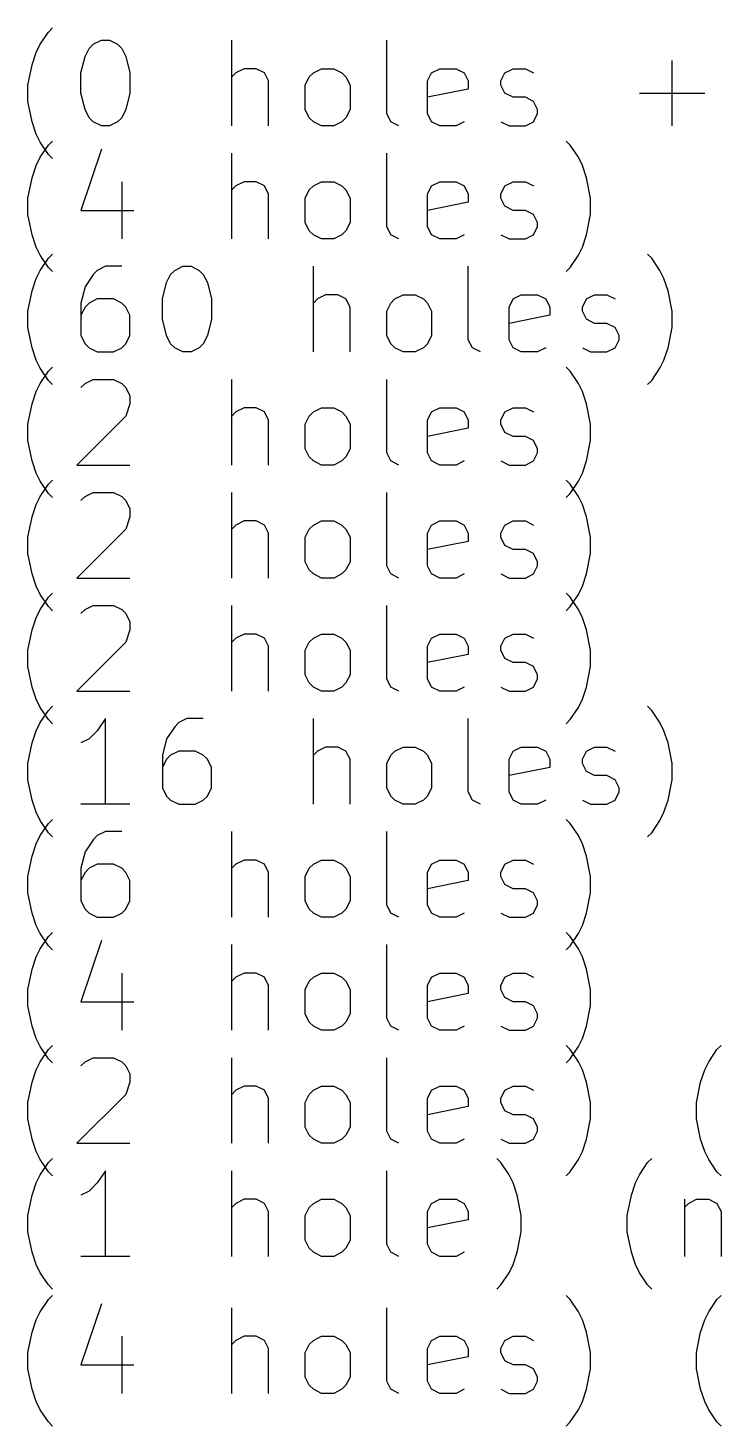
# Model space of a CAD drawing. Header units: millimetres. Extents: x 98 to 190, y -210 to -100.
# Drawn here: x 135.13 to 151.32, y -209.73 to -177.08 of the extents above; entities that cross this region are included whole.
import ezdxf

# ---------------------------------------------------------------- set-up
doc = ezdxf.new("R2010")
doc.units = ezdxf.units.MM
doc.layers.add('BLACK', color=250, linetype='CONTINUOUS')

msp = doc.modelspace()

# ---------------------------------------------------------------- linework, layer by layer
at = {"layer": 'BLACK', "linetype": 'CONTINUOUS'}
for p, q in [((135.414914, -177.460076), (135.60539, -177.174361)), ((135.60539, -177.174361), (135.700629, -177.079123)), ((135.319676, -177.650552), (135.414914, -177.460076)), ((136.462533, -177.74579), (136.557771, -177.555314)), ((136.557771, -177.555314), (136.653009, -177.460076)), ((136.653009, -177.460076), (136.843485, -177.364838)), ((136.843485, -177.364838), (137.033962, -177.364838)), ((137.033962, -177.364838), (137.224438, -177.460076)), ((137.224438, -177.460076), (137.319676, -177.555314)), ((137.319676, -177.555314), (137.414914, -177.74579)), ((139.891105, -179.364838), (139.891105, -177.364838)), ((143.510153, -179.079123), (143.510153, -177.364838)), ((135.224438, -177.936266), (135.319676, -177.650552)), ((136.367295, -178.126742), (136.462533, -177.74579)), ((137.414914, -177.74579), (137.510152, -178.126742)), ((150.176821, -179.364838), (150.176821, -177.841028)), ((135.1292, -178.412457), (135.224438, -177.936266)), ((136.367295, -178.602933), (136.367295, -178.126742)), ((137.510152, -178.126742), (137.510152, -178.602933)), ((139.986343, -178.126742), (139.891105, -178.22198)), ((140.176819, -178.031504), (139.986343, -178.126742)), ((140.462534, -178.031504), (140.176819, -178.031504)), ((140.65301, -178.126742), (140.462534, -178.031504)), ((140.748248, -178.317219), (140.65301, -178.126742)), ((141.605391, -178.412457), (141.700629, -178.22198)), ((141.700629, -178.22198), (141.795867, -178.126742)), ((141.795867, -178.126742), (141.986343, -178.031504)), ((141.986343, -178.031504), (142.272058, -178.031504)), ((142.272058, -178.031504), (142.462534, -178.126742)), ((142.462534, -178.126742), (142.557772, -178.22198)), ((142.557772, -178.22198), (142.65301, -178.412457)), ((144.462534, -178.317219), (144.557772, -178.126742)), ((144.557772, -178.126742), (144.748248, -178.031504)), ((144.748248, -178.031504), (145.129201, -178.031504)), ((145.129201, -178.031504), (145.319677, -178.126742)), ((145.319677, -178.126742), (145.414915, -178.317219)), ((146.17682, -178.317219), (146.272058, -178.126742)), ((146.272058, -178.126742), (146.462534, -178.031504)), ((146.462534, -178.031504), (146.748248, -178.031504)), ((146.748248, -178.031504), (146.938725, -178.126742)), ((135.1292, -178.793409), (135.1292, -178.412457)), ((140.748248, -179.364838), (140.748248, -178.317219)), ((141.605391, -178.983885), (141.605391, -178.412457)), ((142.65301, -178.412457), (142.65301, -178.983885)), ((144.462534, -179.079123), (144.462534, -178.317219)), ((145.414915, -178.507695), (144.462534, -178.698171)), ((145.414915, -178.317219), (145.414915, -178.507695)), ((146.17682, -178.412457), (146.17682, -178.317219)), ((146.272058, -178.602933), (146.17682, -178.412457)), ((135.224438, -179.2696), (135.1292, -178.793409)), ((136.462533, -178.983885), (136.367295, -178.602933)), ((137.510152, -178.602933), (137.414914, -178.983885)), ((146.462534, -178.698171), (146.272058, -178.602933)), ((146.748248, -178.698171), (146.462534, -178.698171)), ((146.938725, -178.793409), (146.748248, -178.698171)), ((147.033963, -178.983885), (146.938725, -178.793409)), ((149.414916, -178.602933), (150.938726, -178.602933)), ((136.557771, -179.174361), (136.462533, -178.983885)), ((136.653009, -179.2696), (136.557771, -179.174361)), ((137.319676, -179.174361), (137.224438, -179.2696)), ((137.414914, -178.983885), (137.319676, -179.174361)), ((141.700629, -179.174361), (141.605391, -178.983885)), ((141.795867, -179.2696), (141.700629, -179.174361)), ((142.557772, -179.174361), (142.462534, -179.2696)), ((142.65301, -178.983885), (142.557772, -179.174361)), ((143.605391, -179.2696), (143.510153, -179.079123)), ((144.557772, -179.2696), (144.462534, -179.079123)), ((146.938725, -179.2696), (147.033963, -179.079123)), ((147.033963, -179.079123), (147.033963, -178.983885)), ((135.319676, -179.555314), (135.224438, -179.2696)), ((135.414914, -179.74579), (135.319676, -179.555314)), ((136.843485, -179.364838), (136.653009, -179.2696)), ((137.033962, -179.364838), (136.843485, -179.364838)), ((137.224438, -179.2696), (137.033962, -179.364838)), ((141.986343, -179.364838), (141.795867, -179.2696)), ((142.272058, -179.364838), (141.986343, -179.364838)), ((142.462534, -179.2696), (142.272058, -179.364838)), ((143.795867, -179.364838), (143.605391, -179.2696)), ((144.748248, -179.364838), (144.557772, -179.2696)), ((145.129201, -179.364838), (144.748248, -179.364838)), ((145.319677, -179.2696), (145.129201, -179.364838)), ((146.17682, -179.2696), (146.367296, -179.364838)), ((146.367296, -179.364838), (146.748248, -179.364838)), ((146.748248, -179.364838), (146.938725, -179.2696)), ((135.60539, -180.031504), (135.414914, -179.74579)), ((135.414914, -180.100076), (135.60539, -179.814361)), ((135.60539, -179.814361), (135.700629, -179.719123)), ((147.795868, -179.814361), (147.70063, -179.719123)), ((147.986344, -180.100076), (147.795868, -179.814361)), ((135.319676, -180.290552), (135.414914, -180.100076)), ((135.700629, -180.126742), (135.60539, -180.031504)), ((136.843485, -179.9096), (136.367295, -181.338171)), ((139.891105, -182.004838), (139.891105, -180.004838)), ((143.510153, -181.719123), (143.510153, -180.004838)), ((148.081582, -180.290552), (147.986344, -180.100076)), ((135.224438, -180.576266), (135.319676, -180.290552)), ((148.17682, -180.576266), (148.081582, -180.290552)), ((135.1292, -181.052457), (135.224438, -180.576266)), ((137.319676, -180.671504), (137.319676, -182.004838)), ((139.986343, -180.766742), (139.891105, -180.86198)), ((140.176819, -180.671504), (139.986343, -180.766742)), ((140.462534, -180.671504), (140.176819, -180.671504)), ((140.65301, -180.766742), (140.462534, -180.671504)), ((140.748248, -180.957219), (140.65301, -180.766742)), ((141.605391, -181.052457), (141.700629, -180.86198)), ((141.700629, -180.86198), (141.795867, -180.766742)), ((141.795867, -180.766742), (141.986343, -180.671504)), ((141.986343, -180.671504), (142.272058, -180.671504)), ((142.272058, -180.671504), (142.462534, -180.766742)), ((142.462534, -180.766742), (142.557772, -180.86198)), ((142.557772, -180.86198), (142.65301, -181.052457)), ((144.462534, -180.957219), (144.557772, -180.766742)), ((144.557772, -180.766742), (144.748248, -180.671504)), ((144.748248, -180.671504), (145.129201, -180.671504)), ((145.129201, -180.671504), (145.319677, -180.766742)), ((145.319677, -180.766742), (145.414915, -180.957219)), ((146.17682, -180.957219), (146.272058, -180.766742)), ((146.272058, -180.766742), (146.462534, -180.671504)), ((146.462534, -180.671504), (146.748248, -180.671504)), ((146.748248, -180.671504), (146.938725, -180.766742)), ((148.272058, -181.052457), (148.17682, -180.576266)), ((135.1292, -181.433409), (135.1292, -181.052457)), ((140.748248, -182.004838), (140.748248, -180.957219)), ((141.605391, -181.623885), (141.605391, -181.052457)), ((142.65301, -181.052457), (142.65301, -181.623885)), ((144.462534, -181.719123), (144.462534, -180.957219)), ((145.414915, -181.147695), (144.462534, -181.338171)), ((145.414915, -180.957219), (145.414915, -181.147695)), ((146.17682, -181.052457), (146.17682, -180.957219)), ((146.272058, -181.242933), (146.17682, -181.052457)), ((148.272058, -181.433409), (148.272058, -181.052457)), ((135.224438, -181.9096), (135.1292, -181.433409)), ((136.367295, -181.338171), (137.60539, -181.338171)), ((146.462534, -181.338171), (146.272058, -181.242933)), ((146.748248, -181.338171), (146.462534, -181.338171)), ((146.938725, -181.433409), (146.748248, -181.338171)), ((147.033963, -181.623885), (146.938725, -181.433409)), ((148.17682, -181.9096), (148.272058, -181.433409)), ((141.700629, -181.814361), (141.605391, -181.623885)), ((141.795867, -181.9096), (141.700629, -181.814361)), ((142.557772, -181.814361), (142.462534, -181.9096)), ((142.65301, -181.623885), (142.557772, -181.814361)), ((143.605391, -181.9096), (143.510153, -181.719123)), ((144.557772, -181.9096), (144.462534, -181.719123)), ((146.938725, -181.9096), (147.033963, -181.719123)), ((147.033963, -181.719123), (147.033963, -181.623885)), ((135.319676, -182.195314), (135.224438, -181.9096)), ((141.986343, -182.004838), (141.795867, -181.9096)), ((142.272058, -182.004838), (141.986343, -182.004838)), ((142.462534, -181.9096), (142.272058, -182.004838)), ((143.795867, -182.004838), (143.605391, -181.9096)), ((144.748248, -182.004838), (144.557772, -181.9096)), ((145.129201, -182.004838), (144.748248, -182.004838)), ((145.319677, -181.9096), (145.129201, -182.004838)), ((146.17682, -181.9096), (146.367296, -182.004838)), ((146.367296, -182.004838), (146.748248, -182.004838)), ((146.748248, -182.004838), (146.938725, -181.9096)), ((148.081582, -182.195314), (148.17682, -181.9096)), ((135.414914, -182.38579), (135.319676, -182.195314)), ((135.60539, -182.671504), (135.414914, -182.38579)), ((135.414914, -182.740076), (135.60539, -182.454361)), ((135.60539, -182.454361), (135.700629, -182.359123)), ((147.795868, -182.671504), (147.986344, -182.38579)), ((147.986344, -182.38579), (148.081582, -182.195314)), ((149.70063, -182.454361), (149.605392, -182.359123)), ((149.891106, -182.740076), (149.70063, -182.454361)), ((135.319676, -182.930552), (135.414914, -182.740076)), ((135.700629, -182.766742), (135.60539, -182.671504)), ((136.748247, -182.740076), (136.653009, -182.835314)), ((136.938723, -182.644838), (136.748247, -182.740076)), ((137.319676, -182.644838), (136.938723, -182.644838)), ((138.462533, -182.835314), (138.557771, -182.740076)), ((138.557771, -182.740076), (138.748247, -182.644838)), ((138.748247, -182.644838), (138.938724, -182.644838)), ((138.938724, -182.644838), (139.1292, -182.740076)), ((139.1292, -182.740076), (139.224438, -182.835314)), ((141.795867, -184.644838), (141.795867, -182.644838)), ((145.414915, -184.359123), (145.414915, -182.644838)), ((147.70063, -182.766742), (147.795868, -182.671504)), ((149.986344, -182.930552), (149.891106, -182.740076)), ((135.224438, -183.216266), (135.319676, -182.930552)), ((136.462533, -183.121028), (136.367295, -183.50198)), ((136.653009, -182.835314), (136.462533, -183.121028)), ((138.272057, -183.406742), (138.367295, -183.02579)), ((138.367295, -183.02579), (138.462533, -182.835314)), ((139.224438, -182.835314), (139.319676, -183.02579)), ((139.319676, -183.02579), (139.414914, -183.406742)), ((150.081582, -183.216266), (149.986344, -182.930552)), ((135.1292, -183.692457), (135.224438, -183.216266)), ((136.748247, -183.406742), (136.557771, -183.50198)), ((137.1292, -183.406742), (136.748247, -183.406742)), ((137.319676, -183.50198), (137.1292, -183.406742)), ((138.272057, -183.882933), (138.272057, -183.406742)), ((139.414914, -183.406742), (139.414914, -183.882933)), ((141.891105, -183.406742), (141.795867, -183.50198)), ((142.081581, -183.311504), (141.891105, -183.406742)), ((142.367296, -183.311504), (142.081581, -183.311504)), ((142.557772, -183.406742), (142.367296, -183.311504)), ((142.65301, -183.597219), (142.557772, -183.406742)), ((143.605391, -183.50198), (143.700629, -183.406742)), ((143.700629, -183.406742), (143.891105, -183.311504)), ((143.891105, -183.311504), (144.17682, -183.311504)), ((144.17682, -183.311504), (144.367296, -183.406742)), ((144.367296, -183.406742), (144.462534, -183.50198)), ((146.367296, -183.597219), (146.462534, -183.406742)), ((146.462534, -183.406742), (146.65301, -183.311504)), ((146.65301, -183.311504), (147.033963, -183.311504)), ((147.033963, -183.311504), (147.224439, -183.406742)), ((147.224439, -183.406742), (147.319677, -183.597219)), ((148.081582, -183.597219), (148.17682, -183.406742)), ((148.17682, -183.406742), (148.367296, -183.311504)), ((148.367296, -183.311504), (148.65301, -183.311504)), ((148.65301, -183.311504), (148.843487, -183.406742)), ((150.17682, -183.692457), (150.081582, -183.216266)), ((135.1292, -184.073409), (135.1292, -183.692457)), ((136.367295, -183.50198), (136.367295, -184.263885)), ((136.462533, -183.597219), (136.367295, -183.787695)), ((136.557771, -183.50198), (136.462533, -183.597219)), ((137.414914, -183.597219), (137.319676, -183.50198)), ((137.510152, -183.787695), (137.414914, -183.597219)), ((137.510152, -184.263885), (137.510152, -183.787695)), ((142.65301, -184.644838), (142.65301, -183.597219)), ((143.510153, -183.692457), (143.605391, -183.50198)), ((143.510153, -184.263885), (143.510153, -183.692457)), ((144.462534, -183.50198), (144.557772, -183.692457)), ((144.557772, -183.692457), (144.557772, -184.263885)), ((146.367296, -184.359123), (146.367296, -183.597219)), ((147.319677, -183.787695), (146.367296, -183.978171)), ((147.319677, -183.597219), (147.319677, -183.787695)), ((148.081582, -183.692457), (148.081582, -183.597219)), ((148.17682, -183.882933), (148.081582, -183.692457)), ((150.17682, -184.073409), (150.17682, -183.692457)), ((135.224438, -184.5496), (135.1292, -184.073409)), ((138.367295, -184.263885), (138.272057, -183.882933)), ((139.414914, -183.882933), (139.319676, -184.263885)), ((148.367296, -183.978171), (148.17682, -183.882933)), ((148.65301, -183.978171), (148.367296, -183.978171)), ((148.843487, -184.073409), (148.65301, -183.978171)), ((148.938725, -184.263885), (148.843487, -184.073409)), ((150.081582, -184.5496), (150.17682, -184.073409)), ((136.367295, -184.263885), (136.462533, -184.454361)), ((136.462533, -184.454361), (136.557771, -184.5496)), ((137.319676, -184.5496), (137.414914, -184.454361)), ((137.414914, -184.454361), (137.510152, -184.263885)), ((138.462533, -184.454361), (138.367295, -184.263885)), ((138.557771, -184.5496), (138.462533, -184.454361)), ((139.224438, -184.454361), (139.1292, -184.5496)), ((139.319676, -184.263885), (139.224438, -184.454361)), ((143.605391, -184.454361), (143.510153, -184.263885)), ((143.700629, -184.5496), (143.605391, -184.454361)), ((144.462534, -184.454361), (144.367296, -184.5496)), ((144.557772, -184.263885), (144.462534, -184.454361)), ((145.510153, -184.5496), (145.414915, -184.359123)), ((146.462534, -184.5496), (146.367296, -184.359123)), ((148.843487, -184.5496), (148.938725, -184.359123)), ((148.938725, -184.359123), (148.938725, -184.263885)), ((135.319676, -184.835314), (135.224438, -184.5496)), ((136.557771, -184.5496), (136.748247, -184.644838)), ((136.748247, -184.644838), (137.1292, -184.644838)), ((137.1292, -184.644838), (137.319676, -184.5496)), ((138.748247, -184.644838), (138.557771, -184.5496)), ((138.938724, -184.644838), (138.748247, -184.644838)), ((139.1292, -184.5496), (138.938724, -184.644838)), ((143.891105, -184.644838), (143.700629, -184.5496)), ((144.17682, -184.644838), (143.891105, -184.644838)), ((144.367296, -184.5496), (144.17682, -184.644838)), ((145.700629, -184.644838), (145.510153, -184.5496)), ((146.65301, -184.644838), (146.462534, -184.5496)), ((147.033963, -184.644838), (146.65301, -184.644838)), ((147.224439, -184.5496), (147.033963, -184.644838)), ((148.081582, -184.5496), (148.272058, -184.644838)), ((148.272058, -184.644838), (148.65301, -184.644838)), ((148.65301, -184.644838), (148.843487, -184.5496)), ((149.986344, -184.835314), (150.081582, -184.5496)), ((135.414914, -185.02579), (135.319676, -184.835314)), ((135.60539, -185.311504), (135.414914, -185.02579)), ((135.414914, -185.380076), (135.60539, -185.094361)), ((135.60539, -185.094361), (135.700629, -184.999123)), ((147.795868, -185.094361), (147.70063, -184.999123)), ((147.986344, -185.380076), (147.795868, -185.094361)), ((149.70063, -185.311504), (149.891106, -185.02579)), ((149.891106, -185.02579), (149.986344, -184.835314)), ((135.319676, -185.570552), (135.414914, -185.380076)), ((135.700629, -185.406742), (135.60539, -185.311504)), ((136.367295, -185.475314), (136.462533, -185.380076)), ((136.462533, -185.380076), (136.653009, -185.284838)), ((136.653009, -185.284838), (137.1292, -185.284838)), ((137.1292, -185.284838), (137.319676, -185.380076)), ((137.319676, -185.380076), (137.414914, -185.475314)), ((139.891105, -187.284838), (139.891105, -185.284838)), ((143.510153, -186.999123), (143.510153, -185.284838)), ((148.081582, -185.570552), (147.986344, -185.380076)), ((149.605392, -185.406742), (149.70063, -185.311504)), ((135.224438, -185.856266), (135.319676, -185.570552)), ((137.414914, -185.475314), (137.510152, -185.66579)), ((137.510152, -185.66579), (137.510152, -185.856266)), ((148.17682, -185.856266), (148.081582, -185.570552)), ((135.1292, -186.332457), (135.224438, -185.856266)), ((137.510152, -185.856266), (137.414914, -186.14198)), ((139.986343, -186.046742), (139.891105, -186.14198)), ((140.176819, -185.951504), (139.986343, -186.046742)), ((140.462534, -185.951504), (140.176819, -185.951504)), ((140.65301, -186.046742), (140.462534, -185.951504)), ((140.748248, -186.237219), (140.65301, -186.046742)), ((141.700629, -186.14198), (141.795867, -186.046742)), ((141.795867, -186.046742), (141.986343, -185.951504)), ((141.986343, -185.951504), (142.272058, -185.951504)), ((142.272058, -185.951504), (142.462534, -186.046742)), ((142.462534, -186.046742), (142.557772, -186.14198)), ((144.462534, -186.237219), (144.557772, -186.046742)), ((144.557772, -186.046742), (144.748248, -185.951504)), ((144.748248, -185.951504), (145.129201, -185.951504)), ((145.129201, -185.951504), (145.319677, -186.046742)), ((145.319677, -186.046742), (145.414915, -186.237219)), ((146.17682, -186.237219), (146.272058, -186.046742)), ((146.272058, -186.046742), (146.462534, -185.951504)), ((146.462534, -185.951504), (146.748248, -185.951504)), ((146.748248, -185.951504), (146.938725, -186.046742)), ((148.272058, -186.332457), (148.17682, -185.856266)), ((135.1292, -186.713409), (135.1292, -186.332457)), ((137.414914, -186.14198), (136.272057, -187.284838)), ((140.748248, -187.284838), (140.748248, -186.237219)), ((141.605391, -186.332457), (141.700629, -186.14198)), ((141.605391, -186.903885), (141.605391, -186.332457)), ((142.557772, -186.14198), (142.65301, -186.332457)), ((142.65301, -186.332457), (142.65301, -186.903885)), ((144.462534, -186.999123), (144.462534, -186.237219)), ((145.414915, -186.237219), (145.414915, -186.427695)), ((146.17682, -186.332457), (146.17682, -186.237219)), ((146.272058, -186.522933), (146.17682, -186.332457)), ((148.272058, -186.713409), (148.272058, -186.332457)), ((135.224438, -187.1896), (135.1292, -186.713409)), ((145.414915, -186.427695), (144.462534, -186.618171)), ((146.462534, -186.618171), (146.272058, -186.522933)), ((146.748248, -186.618171), (146.462534, -186.618171)), ((146.938725, -186.713409), (146.748248, -186.618171)), ((147.033963, -186.903885), (146.938725, -186.713409)), ((148.17682, -187.1896), (148.272058, -186.713409)), ((141.700629, -187.094361), (141.605391, -186.903885)), ((142.65301, -186.903885), (142.557772, -187.094361)), ((143.605391, -187.1896), (143.510153, -186.999123)), ((144.557772, -187.1896), (144.462534, -186.999123)), ((146.938725, -187.1896), (147.033963, -186.999123)), ((147.033963, -186.999123), (147.033963, -186.903885)), ((135.319676, -187.475314), (135.224438, -187.1896)), ((136.272057, -187.284838), (137.510152, -187.284838)), ((141.795867, -187.1896), (141.700629, -187.094361)), ((141.986343, -187.284838), (141.795867, -187.1896)), ((142.272058, -187.284838), (141.986343, -187.284838)), ((142.462534, -187.1896), (142.272058, -187.284838)), ((142.557772, -187.094361), (142.462534, -187.1896)), ((143.795867, -187.284838), (143.605391, -187.1896)), ((144.748248, -187.284838), (144.557772, -187.1896)), ((145.129201, -187.284838), (144.748248, -187.284838)), ((145.319677, -187.1896), (145.129201, -187.284838)), ((146.17682, -187.1896), (146.367296, -187.284838)), ((146.367296, -187.284838), (146.748248, -187.284838)), ((146.748248, -187.284838), (146.938725, -187.1896)), ((148.081582, -187.475314), (148.17682, -187.1896)), ((135.414914, -187.66579), (135.319676, -187.475314)), ((135.60539, -187.951504), (135.414914, -187.66579)), ((135.60539, -187.734361), (135.700629, -187.639123)), ((147.795868, -187.734361), (147.70063, -187.639123)), ((147.795868, -187.951504), (147.986344, -187.66579)), ((147.986344, -187.66579), (148.081582, -187.475314)), ((135.319676, -188.210552), (135.414914, -188.020076)), ((135.414914, -188.020076), (135.60539, -187.734361)), ((135.700629, -188.046742), (135.60539, -187.951504)), ((136.367295, -188.115314), (136.462533, -188.020076)), ((136.462533, -188.020076), (136.653009, -187.924838)), ((136.653009, -187.924838), (137.1292, -187.924838)), ((137.1292, -187.924838), (137.319676, -188.020076)), ((137.319676, -188.020076), (137.414914, -188.115314)), ((139.891105, -189.924838), (139.891105, -187.924838)), ((143.510153, -189.639123), (143.510153, -187.924838)), ((147.70063, -188.046742), (147.795868, -187.951504)), ((147.986344, -188.020076), (147.795868, -187.734361)), ((148.081582, -188.210552), (147.986344, -188.020076)), ((135.224438, -188.496266), (135.319676, -188.210552)), ((137.414914, -188.115314), (137.510152, -188.30579)), ((137.510152, -188.30579), (137.510152, -188.496266)), ((148.17682, -188.496266), (148.081582, -188.210552)), ((135.1292, -188.972457), (135.224438, -188.496266)), ((137.510152, -188.496266), (137.414914, -188.78198)), ((139.986343, -188.686742), (139.891105, -188.78198)), ((140.176819, -188.591504), (139.986343, -188.686742)), ((140.462534, -188.591504), (140.176819, -188.591504)), ((140.65301, -188.686742), (140.462534, -188.591504)), ((140.748248, -188.877219), (140.65301, -188.686742)), ((141.700629, -188.78198), (141.795867, -188.686742)), ((141.795867, -188.686742), (141.986343, -188.591504)), ((141.986343, -188.591504), (142.272058, -188.591504)), ((142.272058, -188.591504), (142.462534, -188.686742)), ((142.462534, -188.686742), (142.557772, -188.78198)), ((144.462534, -188.877219), (144.557772, -188.686742)), ((144.557772, -188.686742), (144.748248, -188.591504)), ((144.748248, -188.591504), (145.129201, -188.591504)), ((145.129201, -188.591504), (145.319677, -188.686742)), ((145.319677, -188.686742), (145.414915, -188.877219)), ((146.17682, -188.877219), (146.272058, -188.686742)), ((146.272058, -188.686742), (146.462534, -188.591504)), ((146.462534, -188.591504), (146.748248, -188.591504)), ((146.748248, -188.591504), (146.938725, -188.686742)), ((148.272058, -188.972457), (148.17682, -188.496266)), ((135.1292, -189.353409), (135.1292, -188.972457)), ((137.414914, -188.78198), (136.272057, -189.924838)), ((140.748248, -189.924838), (140.748248, -188.877219)), ((141.605391, -188.972457), (141.700629, -188.78198)), ((141.605391, -189.543885), (141.605391, -188.972457)), ((142.557772, -188.78198), (142.65301, -188.972457)), ((142.65301, -188.972457), (142.65301, -189.543885)), ((144.462534, -189.639123), (144.462534, -188.877219)), ((145.414915, -188.877219), (145.414915, -189.067695)), ((146.17682, -188.972457), (146.17682, -188.877219)), ((146.272058, -189.162933), (146.17682, -188.972457)), ((148.272058, -189.353409), (148.272058, -188.972457)), ((135.224438, -189.8296), (135.1292, -189.353409)), ((145.414915, -189.067695), (144.462534, -189.258171)), ((146.462534, -189.258171), (146.272058, -189.162933)), ((146.748248, -189.258171), (146.462534, -189.258171)), ((146.938725, -189.353409), (146.748248, -189.258171)), ((147.033963, -189.543885), (146.938725, -189.353409)), ((148.17682, -189.8296), (148.272058, -189.353409)), ((141.700629, -189.734361), (141.605391, -189.543885)), ((142.65301, -189.543885), (142.557772, -189.734361)), ((143.605391, -189.8296), (143.510153, -189.639123)), ((144.557772, -189.8296), (144.462534, -189.639123)), ((146.938725, -189.8296), (147.033963, -189.639123)), ((147.033963, -189.639123), (147.033963, -189.543885)), ((135.319676, -190.115314), (135.224438, -189.8296)), ((136.272057, -189.924838), (137.510152, -189.924838)), ((141.795867, -189.8296), (141.700629, -189.734361)), ((141.986343, -189.924838), (141.795867, -189.8296)), ((142.272058, -189.924838), (141.986343, -189.924838)), ((142.462534, -189.8296), (142.272058, -189.924838)), ((142.557772, -189.734361), (142.462534, -189.8296)), ((143.795867, -189.924838), (143.605391, -189.8296)), ((144.748248, -189.924838), (144.557772, -189.8296)), ((145.129201, -189.924838), (144.748248, -189.924838)), ((145.319677, -189.8296), (145.129201, -189.924838)), ((146.17682, -189.8296), (146.367296, -189.924838)), ((146.367296, -189.924838), (146.748248, -189.924838)), ((146.748248, -189.924838), (146.938725, -189.8296)), ((148.081582, -190.115314), (148.17682, -189.8296)), ((135.414914, -190.30579), (135.319676, -190.115314)), ((135.60539, -190.591504), (135.414914, -190.30579)), ((135.60539, -190.374361), (135.700629, -190.279123)), ((147.795868, -190.374361), (147.70063, -190.279123)), ((147.795868, -190.591504), (147.986344, -190.30579)), ((147.986344, -190.30579), (148.081582, -190.115314)), ((135.319676, -190.850552), (135.414914, -190.660076)), ((135.414914, -190.660076), (135.60539, -190.374361)), ((135.700629, -190.686742), (135.60539, -190.591504)), ((136.367295, -190.755314), (136.462533, -190.660076)), ((136.462533, -190.660076), (136.653009, -190.564838)), ((136.653009, -190.564838), (137.1292, -190.564838)), ((137.1292, -190.564838), (137.319676, -190.660076)), ((137.319676, -190.660076), (137.414914, -190.755314)), ((139.891105, -192.564838), (139.891105, -190.564838)), ((143.510153, -192.279123), (143.510153, -190.564838)), ((147.70063, -190.686742), (147.795868, -190.591504)), ((147.986344, -190.660076), (147.795868, -190.374361)), ((148.081582, -190.850552), (147.986344, -190.660076)), ((135.224438, -191.136266), (135.319676, -190.850552)), ((137.414914, -190.755314), (137.510152, -190.94579)), ((137.510152, -190.94579), (137.510152, -191.136266)), ((148.17682, -191.136266), (148.081582, -190.850552)), ((135.1292, -191.612457), (135.224438, -191.136266)), ((137.510152, -191.136266), (137.414914, -191.42198)), ((140.176819, -191.231504), (139.986343, -191.326742)), ((140.462534, -191.231504), (140.176819, -191.231504)), ((140.65301, -191.326742), (140.462534, -191.231504)), ((141.795867, -191.326742), (141.986343, -191.231504)), ((141.986343, -191.231504), (142.272058, -191.231504)), ((142.272058, -191.231504), (142.462534, -191.326742)), ((144.557772, -191.326742), (144.748248, -191.231504)), ((144.748248, -191.231504), (145.129201, -191.231504)), ((145.129201, -191.231504), (145.319677, -191.326742)), ((146.272058, -191.326742), (146.462534, -191.231504)), ((146.462534, -191.231504), (146.748248, -191.231504)), ((146.748248, -191.231504), (146.938725, -191.326742)), ((148.272058, -191.612457), (148.17682, -191.136266)), ((135.1292, -191.993409), (135.1292, -191.612457)), ((137.414914, -191.42198), (136.272057, -192.564838)), ((139.986343, -191.326742), (139.891105, -191.42198)), ((140.748248, -191.517219), (140.65301, -191.326742)), ((140.748248, -192.564838), (140.748248, -191.517219)), ((141.605391, -191.612457), (141.700629, -191.42198)), ((141.605391, -192.183885), (141.605391, -191.612457)), ((141.700629, -191.42198), (141.795867, -191.326742)), ((142.462534, -191.326742), (142.557772, -191.42198)), ((142.557772, -191.42198), (142.65301, -191.612457)), ((142.65301, -191.612457), (142.65301, -192.183885)), ((144.462534, -191.517219), (144.557772, -191.326742)), ((144.462534, -192.279123), (144.462534, -191.517219)), ((145.319677, -191.326742), (145.414915, -191.517219)), ((145.414915, -191.517219), (145.414915, -191.707695)), ((146.17682, -191.517219), (146.272058, -191.326742)), ((146.17682, -191.612457), (146.17682, -191.517219)), ((146.272058, -191.802933), (146.17682, -191.612457)), ((148.272058, -191.993409), (148.272058, -191.612457)), ((145.414915, -191.707695), (144.462534, -191.898171)), ((146.462534, -191.898171), (146.272058, -191.802933)), ((146.748248, -191.898171), (146.462534, -191.898171)), ((146.938725, -191.993409), (146.748248, -191.898171)), ((135.224438, -192.4696), (135.1292, -191.993409)), ((141.700629, -192.374361), (141.605391, -192.183885)), ((142.65301, -192.183885), (142.557772, -192.374361)), ((143.605391, -192.4696), (143.510153, -192.279123)), ((144.557772, -192.4696), (144.462534, -192.279123)), ((147.033963, -192.183885), (146.938725, -191.993409)), ((146.938725, -192.4696), (147.033963, -192.279123)), ((147.033963, -192.279123), (147.033963, -192.183885)), ((148.17682, -192.4696), (148.272058, -191.993409)), ((135.319676, -192.755314), (135.224438, -192.4696)), ((136.272057, -192.564838), (137.510152, -192.564838)), ((141.795867, -192.4696), (141.700629, -192.374361)), ((141.986343, -192.564838), (141.795867, -192.4696)), ((142.272058, -192.564838), (141.986343, -192.564838)), ((142.462534, -192.4696), (142.272058, -192.564838)), ((142.557772, -192.374361), (142.462534, -192.4696)), ((143.795867, -192.564838), (143.605391, -192.4696)), ((144.748248, -192.564838), (144.557772, -192.4696)), ((145.129201, -192.564838), (144.748248, -192.564838)), ((145.319677, -192.4696), (145.129201, -192.564838)), ((146.17682, -192.4696), (146.367296, -192.564838)), ((146.367296, -192.564838), (146.748248, -192.564838)), ((146.748248, -192.564838), (146.938725, -192.4696)), ((148.081582, -192.755314), (148.17682, -192.4696)), ((135.414914, -192.94579), (135.319676, -192.755314)), ((135.60539, -193.231504), (135.414914, -192.94579)), ((135.60539, -193.014361), (135.700629, -192.919123)), ((147.795868, -193.231504), (147.986344, -192.94579)), ((147.986344, -192.94579), (148.081582, -192.755314)), ((149.70063, -193.014361), (149.605392, -192.919123)), ((135.414914, -193.300076), (135.60539, -193.014361)), ((135.700629, -193.326742), (135.60539, -193.231504)), ((136.938723, -193.204838), (136.748247, -193.490552)), ((136.938723, -195.204838), (136.938723, -193.204838)), ((138.843485, -193.204838), (138.653009, -193.300076)), ((139.224438, -193.204838), (138.843485, -193.204838)), ((141.795867, -195.204838), (141.795867, -193.204838)), ((145.414915, -194.919123), (145.414915, -193.204838)), ((147.70063, -193.326742), (147.795868, -193.231504)), ((149.891106, -193.300076), (149.70063, -193.014361)), ((135.224438, -193.776266), (135.319676, -193.490552)), ((135.319676, -193.490552), (135.414914, -193.300076)), ((136.748247, -193.490552), (136.557771, -193.681028)), ((138.557771, -193.395314), (138.367295, -193.681028)), ((138.653009, -193.300076), (138.557771, -193.395314)), ((149.986344, -193.490552), (149.891106, -193.300076)), ((150.081582, -193.776266), (149.986344, -193.490552)), ((135.1292, -194.252457), (135.224438, -193.776266)), ((136.557771, -193.681028), (136.367295, -193.776266)), ((138.367295, -193.681028), (138.272057, -194.06198)), ((142.081581, -193.871504), (141.891105, -193.966742)), ((142.367296, -193.871504), (142.081581, -193.871504)), ((142.557772, -193.966742), (142.367296, -193.871504)), ((143.700629, -193.966742), (143.891105, -193.871504)), ((143.891105, -193.871504), (144.17682, -193.871504)), ((144.17682, -193.871504), (144.367296, -193.966742)), ((146.462534, -193.966742), (146.65301, -193.871504)), ((146.65301, -193.871504), (147.033963, -193.871504)), ((147.033963, -193.871504), (147.224439, -193.966742)), ((148.17682, -193.966742), (148.367296, -193.871504)), ((148.367296, -193.871504), (148.65301, -193.871504)), ((148.65301, -193.871504), (148.843487, -193.966742)), ((150.17682, -194.252457), (150.081582, -193.776266)), ((135.1292, -194.633409), (135.1292, -194.252457)), ((138.272057, -194.06198), (138.272057, -194.823885)), ((138.367295, -194.157219), (138.272057, -194.347695)), ((138.462533, -194.06198), (138.367295, -194.157219)), ((138.653009, -193.966742), (138.462533, -194.06198)), ((139.033962, -193.966742), (138.653009, -193.966742)), ((139.224438, -194.06198), (139.033962, -193.966742)), ((139.319676, -194.157219), (139.224438, -194.06198)), ((139.414914, -194.347695), (139.319676, -194.157219)), ((141.891105, -193.966742), (141.795867, -194.06198)), ((142.65301, -194.157219), (142.557772, -193.966742)), ((142.65301, -195.204838), (142.65301, -194.157219)), ((143.510153, -194.252457), (143.605391, -194.06198)), ((143.510153, -194.823885), (143.510153, -194.252457)), ((143.605391, -194.06198), (143.700629, -193.966742)), ((144.367296, -193.966742), (144.462534, -194.06198)), ((144.462534, -194.06198), (144.557772, -194.252457)), ((144.557772, -194.252457), (144.557772, -194.823885)), ((146.367296, -194.157219), (146.462534, -193.966742)), ((146.367296, -194.919123), (146.367296, -194.157219)), ((147.224439, -193.966742), (147.319677, -194.157219)), ((147.319677, -194.157219), (147.319677, -194.347695)), ((148.081582, -194.157219), (148.17682, -193.966742)), ((148.081582, -194.252457), (148.081582, -194.157219)), ((148.17682, -194.442933), (148.081582, -194.252457)), ((150.17682, -194.633409), (150.17682, -194.252457)), ((139.414914, -194.823885), (139.414914, -194.347695)), ((147.319677, -194.347695), (146.367296, -194.538171)), ((148.367296, -194.538171), (148.17682, -194.442933)), ((148.65301, -194.538171), (148.367296, -194.538171)), ((148.843487, -194.633409), (148.65301, -194.538171)), ((135.224438, -195.1096), (135.1292, -194.633409)), ((138.272057, -194.823885), (138.367295, -195.014361)), ((139.319676, -195.014361), (139.414914, -194.823885)), ((143.605391, -195.014361), (143.510153, -194.823885)), ((144.557772, -194.823885), (144.462534, -195.014361)), ((148.938725, -194.823885), (148.843487, -194.633409)), ((148.938725, -194.919123), (148.938725, -194.823885)), ((150.081582, -195.1096), (150.17682, -194.633409)), ((135.319676, -195.395314), (135.224438, -195.1096)), ((137.510152, -195.204838), (136.367295, -195.204838)), ((138.367295, -195.014361), (138.462533, -195.1096)), ((138.462533, -195.1096), (138.653009, -195.204838)), ((138.653009, -195.204838), (139.033962, -195.204838)), ((139.033962, -195.204838), (139.224438, -195.1096)), ((139.224438, -195.1096), (139.319676, -195.014361)), ((143.700629, -195.1096), (143.605391, -195.014361)), ((143.891105, -195.204838), (143.700629, -195.1096)), ((144.17682, -195.204838), (143.891105, -195.204838)), ((144.367296, -195.1096), (144.17682, -195.204838)), ((144.462534, -195.014361), (144.367296, -195.1096)), ((145.510153, -195.1096), (145.414915, -194.919123)), ((145.700629, -195.204838), (145.510153, -195.1096)), ((146.462534, -195.1096), (146.367296, -194.919123)), ((146.65301, -195.204838), (146.462534, -195.1096)), ((147.033963, -195.204838), (146.65301, -195.204838)), ((147.224439, -195.1096), (147.033963, -195.204838)), ((148.081582, -195.1096), (148.272058, -195.204838)), ((148.272058, -195.204838), (148.65301, -195.204838)), ((148.65301, -195.204838), (148.843487, -195.1096)), ((148.843487, -195.1096), (148.938725, -194.919123)), ((149.986344, -195.395314), (150.081582, -195.1096)), ((135.414914, -195.58579), (135.319676, -195.395314)), ((135.60539, -195.654361), (135.700629, -195.559123)), ((147.795868, -195.654361), (147.70063, -195.559123)), ((149.891106, -195.58579), (149.986344, -195.395314)), ((135.60539, -195.871504), (135.414914, -195.58579)), ((135.414914, -195.940076), (135.60539, -195.654361)), ((135.700629, -195.966742), (135.60539, -195.871504)), ((136.938723, -195.844838), (136.748247, -195.940076)), ((137.319676, -195.844838), (136.938723, -195.844838)), ((139.891105, -197.844838), (139.891105, -195.844838)), ((143.510153, -197.559123), (143.510153, -195.844838)), ((147.986344, -195.940076), (147.795868, -195.654361)), ((149.605392, -195.966742), (149.70063, -195.871504)), ((149.70063, -195.871504), (149.891106, -195.58579)), ((135.224438, -196.416266), (135.319676, -196.130552)), ((135.319676, -196.130552), (135.414914, -195.940076)), ((136.653009, -196.035314), (136.462533, -196.321028)), ((136.748247, -195.940076), (136.653009, -196.035314)), ((148.081582, -196.130552), (147.986344, -195.940076)), ((148.17682, -196.416266), (148.081582, -196.130552)), ((135.1292, -196.892457), (135.224438, -196.416266)), ((136.462533, -196.321028), (136.367295, -196.70198)), ((140.176819, -196.511504), (139.986343, -196.606742)), ((140.462534, -196.511504), (140.176819, -196.511504)), ((140.65301, -196.606742), (140.462534, -196.511504)), ((141.795867, -196.606742), (141.986343, -196.511504)), ((141.986343, -196.511504), (142.272058, -196.511504)), ((142.272058, -196.511504), (142.462534, -196.606742)), ((144.557772, -196.606742), (144.748248, -196.511504)), ((144.748248, -196.511504), (145.129201, -196.511504)), ((145.129201, -196.511504), (145.319677, -196.606742)), ((146.272058, -196.606742), (146.462534, -196.511504)), ((146.462534, -196.511504), (146.748248, -196.511504)), ((146.748248, -196.511504), (146.938725, -196.606742)), ((148.272058, -196.892457), (148.17682, -196.416266)), ((136.367295, -196.70198), (136.367295, -197.463885)), ((136.462533, -196.797219), (136.367295, -196.987695)), ((136.557771, -196.70198), (136.462533, -196.797219)), ((136.748247, -196.606742), (136.557771, -196.70198)), ((137.1292, -196.606742), (136.748247, -196.606742)), ((137.319676, -196.70198), (137.1292, -196.606742)), ((137.414914, -196.797219), (137.319676, -196.70198)), ((137.510152, -196.987695), (137.414914, -196.797219)), ((139.986343, -196.606742), (139.891105, -196.70198)), ((140.748248, -196.797219), (140.65301, -196.606742)), ((140.748248, -197.844838), (140.748248, -196.797219)), ((141.605391, -196.892457), (141.700629, -196.70198)), ((141.700629, -196.70198), (141.795867, -196.606742)), ((142.462534, -196.606742), (142.557772, -196.70198)), ((142.557772, -196.70198), (142.65301, -196.892457)), ((144.462534, -196.797219), (144.557772, -196.606742)), ((144.462534, -197.559123), (144.462534, -196.797219)), ((145.319677, -196.606742), (145.414915, -196.797219)), ((145.414915, -196.797219), (145.414915, -196.987695)), ((146.17682, -196.797219), (146.272058, -196.606742)), ((146.17682, -196.892457), (146.17682, -196.797219)), ((135.1292, -197.273409), (135.1292, -196.892457)), ((137.510152, -197.463885), (137.510152, -196.987695)), ((141.605391, -197.463885), (141.605391, -196.892457)), ((142.65301, -196.892457), (142.65301, -197.463885)), ((145.414915, -196.987695), (144.462534, -197.178171)), ((146.272058, -197.082933), (146.17682, -196.892457)), ((146.462534, -197.178171), (146.272058, -197.082933)), ((146.748248, -197.178171), (146.462534, -197.178171)), ((146.938725, -197.273409), (146.748248, -197.178171)), ((148.272058, -197.273409), (148.272058, -196.892457)), ((135.224438, -197.7496), (135.1292, -197.273409)), ((136.367295, -197.463885), (136.462533, -197.654361)), ((137.414914, -197.654361), (137.510152, -197.463885)), ((141.700629, -197.654361), (141.605391, -197.463885)), ((142.65301, -197.463885), (142.557772, -197.654361)), ((147.033963, -197.463885), (146.938725, -197.273409)), ((147.033963, -197.559123), (147.033963, -197.463885)), ((148.17682, -197.7496), (148.272058, -197.273409)), ((135.319676, -198.035314), (135.224438, -197.7496)), ((136.462533, -197.654361), (136.557771, -197.7496)), ((136.557771, -197.7496), (136.748247, -197.844838)), ((137.1292, -197.844838), (137.319676, -197.7496)), ((137.319676, -197.7496), (137.414914, -197.654361)), ((141.795867, -197.7496), (141.700629, -197.654361)), ((141.986343, -197.844838), (141.795867, -197.7496)), ((142.462534, -197.7496), (142.272058, -197.844838)), ((142.557772, -197.654361), (142.462534, -197.7496)), ((143.605391, -197.7496), (143.510153, -197.559123)), ((143.795867, -197.844838), (143.605391, -197.7496)), ((144.557772, -197.7496), (144.462534, -197.559123)), ((144.748248, -197.844838), (144.557772, -197.7496)), ((145.319677, -197.7496), (145.129201, -197.844838)), ((146.17682, -197.7496), (146.367296, -197.844838)), ((146.748248, -197.844838), (146.938725, -197.7496)), ((146.938725, -197.7496), (147.033963, -197.559123)), ((148.081582, -198.035314), (148.17682, -197.7496)), ((135.414914, -198.22579), (135.319676, -198.035314)), ((136.748247, -197.844838), (137.1292, -197.844838)), ((142.272058, -197.844838), (141.986343, -197.844838)), ((145.129201, -197.844838), (144.748248, -197.844838)), ((146.367296, -197.844838), (146.748248, -197.844838)), ((147.986344, -198.22579), (148.081582, -198.035314)), ((135.60539, -198.511504), (135.414914, -198.22579)), ((135.414914, -198.580076), (135.60539, -198.294361)), ((135.60539, -198.294361), (135.700629, -198.199123)), ((136.843485, -198.3896), (136.367295, -199.818171)), ((139.891105, -200.484838), (139.891105, -198.484838)), ((143.510153, -200.199123), (143.510153, -198.484838)), ((147.795868, -198.294361), (147.70063, -198.199123)), ((147.795868, -198.511504), (147.986344, -198.22579)), ((147.986344, -198.580076), (147.795868, -198.294361)), ((135.224438, -199.056266), (135.319676, -198.770552)), ((135.319676, -198.770552), (135.414914, -198.580076)), ((135.700629, -198.606742), (135.60539, -198.511504)), ((147.70063, -198.606742), (147.795868, -198.511504)), ((148.081582, -198.770552), (147.986344, -198.580076)), ((148.17682, -199.056266), (148.081582, -198.770552)), ((135.1292, -199.532457), (135.224438, -199.056266)), ((148.272058, -199.532457), (148.17682, -199.056266)), ((137.319676, -199.151504), (137.319676, -200.484838)), ((139.986343, -199.246742), (139.891105, -199.34198)), ((140.176819, -199.151504), (139.986343, -199.246742)), ((140.462534, -199.151504), (140.176819, -199.151504)), ((140.65301, -199.246742), (140.462534, -199.151504)), ((140.748248, -199.437219), (140.65301, -199.246742)), ((140.748248, -200.484838), (140.748248, -199.437219)), ((141.605391, -199.532457), (141.700629, -199.34198)), ((141.700629, -199.34198), (141.795867, -199.246742)), ((141.795867, -199.246742), (141.986343, -199.151504)), ((141.986343, -199.151504), (142.272058, -199.151504)), ((142.272058, -199.151504), (142.462534, -199.246742)), ((142.462534, -199.246742), (142.557772, -199.34198)), ((142.557772, -199.34198), (142.65301, -199.532457)), ((144.462534, -199.437219), (144.557772, -199.246742)), ((144.462534, -200.199123), (144.462534, -199.437219)), ((144.557772, -199.246742), (144.748248, -199.151504)), ((144.748248, -199.151504), (145.129201, -199.151504)), ((145.129201, -199.151504), (145.319677, -199.246742)), ((145.319677, -199.246742), (145.414915, -199.437219)), ((145.414915, -199.437219), (145.414915, -199.627695)), ((146.17682, -199.437219), (146.272058, -199.246742)), ((146.17682, -199.532457), (146.17682, -199.437219)), ((146.272058, -199.246742), (146.462534, -199.151504)), ((146.462534, -199.151504), (146.748248, -199.151504)), ((146.748248, -199.151504), (146.938725, -199.246742)), ((135.1292, -199.913409), (135.1292, -199.532457)), ((141.605391, -200.103885), (141.605391, -199.532457)), ((142.65301, -199.532457), (142.65301, -200.103885)), ((145.414915, -199.627695), (144.462534, -199.818171)), ((146.272058, -199.722933), (146.17682, -199.532457)), ((146.462534, -199.818171), (146.272058, -199.722933)), ((148.272058, -199.913409), (148.272058, -199.532457)), ((135.224438, -200.3896), (135.1292, -199.913409)), ((136.367295, -199.818171), (137.60539, -199.818171)), ((141.700629, -200.294361), (141.605391, -200.103885)), ((142.65301, -200.103885), (142.557772, -200.294361)), ((146.748248, -199.818171), (146.462534, -199.818171)), ((146.938725, -199.913409), (146.748248, -199.818171)), ((147.033963, -200.103885), (146.938725, -199.913409)), ((147.033963, -200.199123), (147.033963, -200.103885)), ((148.17682, -200.3896), (148.272058, -199.913409)), ((135.319676, -200.675314), (135.224438, -200.3896)), ((141.795867, -200.3896), (141.700629, -200.294361)), ((141.986343, -200.484838), (141.795867, -200.3896)), ((142.462534, -200.3896), (142.272058, -200.484838)), ((142.557772, -200.294361), (142.462534, -200.3896)), ((143.605391, -200.3896), (143.510153, -200.199123)), ((143.795867, -200.484838), (143.605391, -200.3896)), ((144.557772, -200.3896), (144.462534, -200.199123)), ((144.748248, -200.484838), (144.557772, -200.3896)), ((145.319677, -200.3896), (145.129201, -200.484838)), ((146.17682, -200.3896), (146.367296, -200.484838)), ((146.748248, -200.484838), (146.938725, -200.3896)), ((146.938725, -200.3896), (147.033963, -200.199123)), ((148.081582, -200.675314), (148.17682, -200.3896)), ((135.414914, -200.86579), (135.319676, -200.675314)), ((142.272058, -200.484838), (141.986343, -200.484838)), ((145.129201, -200.484838), (144.748248, -200.484838)), ((146.367296, -200.484838), (146.748248, -200.484838)), ((147.986344, -200.86579), (148.081582, -200.675314)), ((135.60539, -201.151504), (135.414914, -200.86579)), ((135.414914, -201.220076), (135.60539, -200.934361)), ((135.60539, -200.934361), (135.700629, -200.839123)), ((147.795868, -200.934361), (147.70063, -200.839123)), ((147.795868, -201.151504), (147.986344, -200.86579)), ((147.986344, -201.220076), (147.795868, -200.934361)), ((151.033963, -201.220076), (151.224439, -200.934361)), ((151.224439, -200.934361), (151.319678, -200.839123)), ((135.224438, -201.696266), (135.319676, -201.410552)), ((135.319676, -201.410552), (135.414914, -201.220076)), ((135.700629, -201.246742), (135.60539, -201.151504)), ((136.367295, -201.315314), (136.462533, -201.220076)), ((136.462533, -201.220076), (136.653009, -201.124838)), ((136.653009, -201.124838), (137.1292, -201.124838)), ((137.1292, -201.124838), (137.319676, -201.220076)), ((137.319676, -201.220076), (137.414914, -201.315314)), ((137.414914, -201.315314), (137.510152, -201.50579)), ((139.891105, -203.124838), (139.891105, -201.124838)), ((143.510153, -202.839123), (143.510153, -201.124838)), ((147.70063, -201.246742), (147.795868, -201.151504)), ((148.081582, -201.410552), (147.986344, -201.220076)), ((148.17682, -201.696266), (148.081582, -201.410552)), ((150.843487, -201.696266), (150.938725, -201.410552)), ((150.938725, -201.410552), (151.033963, -201.220076)), ((135.1292, -202.172457), (135.224438, -201.696266)), ((137.510152, -201.696266), (137.414914, -201.98198)), ((137.510152, -201.50579), (137.510152, -201.696266)), ((148.272058, -202.172457), (148.17682, -201.696266)), ((150.748249, -202.172457), (150.843487, -201.696266)), ((137.414914, -201.98198), (136.272057, -203.124838)), ((139.986343, -201.886742), (139.891105, -201.98198)), ((140.176819, -201.791504), (139.986343, -201.886742)), ((140.462534, -201.791504), (140.176819, -201.791504)), ((140.65301, -201.886742), (140.462534, -201.791504)), ((140.748248, -202.077219), (140.65301, -201.886742)), ((140.748248, -203.124838), (140.748248, -202.077219)), ((141.605391, -202.172457), (141.700629, -201.98198)), ((141.700629, -201.98198), (141.795867, -201.886742)), ((141.795867, -201.886742), (141.986343, -201.791504)), ((141.986343, -201.791504), (142.272058, -201.791504)), ((142.272058, -201.791504), (142.462534, -201.886742)), ((142.462534, -201.886742), (142.557772, -201.98198)), ((142.557772, -201.98198), (142.65301, -202.172457)), ((144.462534, -202.077219), (144.557772, -201.886742)), ((144.462534, -202.839123), (144.462534, -202.077219)), ((144.557772, -201.886742), (144.748248, -201.791504)), ((144.748248, -201.791504), (145.129201, -201.791504)), ((145.129201, -201.791504), (145.319677, -201.886742)), ((145.319677, -201.886742), (145.414915, -202.077219)), ((145.414915, -202.077219), (145.414915, -202.267695)), ((146.17682, -202.077219), (146.272058, -201.886742)), ((146.17682, -202.172457), (146.17682, -202.077219)), ((146.272058, -201.886742), (146.462534, -201.791504)), ((146.462534, -201.791504), (146.748248, -201.791504)), ((146.748248, -201.791504), (146.938725, -201.886742)), ((135.1292, -202.553409), (135.1292, -202.172457)), ((141.605391, -202.743885), (141.605391, -202.172457)), ((142.65301, -202.172457), (142.65301, -202.743885)), ((145.414915, -202.267695), (144.462534, -202.458171)), ((146.272058, -202.362933), (146.17682, -202.172457)), ((146.462534, -202.458171), (146.272058, -202.362933)), ((148.272058, -202.553409), (148.272058, -202.172457)), ((150.748249, -202.553409), (150.748249, -202.172457)), ((135.224438, -203.0296), (135.1292, -202.553409)), ((146.748248, -202.458171), (146.462534, -202.458171)), ((146.938725, -202.553409), (146.748248, -202.458171)), ((147.033963, -202.743885), (146.938725, -202.553409)), ((148.17682, -203.0296), (148.272058, -202.553409)), ((150.843487, -203.0296), (150.748249, -202.553409)), ((135.319676, -203.315314), (135.224438, -203.0296)), ((141.700629, -202.934361), (141.605391, -202.743885)), ((141.795867, -203.0296), (141.700629, -202.934361)), ((141.986343, -203.124838), (141.795867, -203.0296)), ((142.462534, -203.0296), (142.272058, -203.124838)), ((142.557772, -202.934361), (142.462534, -203.0296)), ((142.65301, -202.743885), (142.557772, -202.934361)), ((143.605391, -203.0296), (143.510153, -202.839123)), ((143.795867, -203.124838), (143.605391, -203.0296)), ((144.557772, -203.0296), (144.462534, -202.839123)), ((144.748248, -203.124838), (144.557772, -203.0296)), ((145.319677, -203.0296), (145.129201, -203.124838)), ((146.17682, -203.0296), (146.367296, -203.124838)), ((146.748248, -203.124838), (146.938725, -203.0296)), ((146.938725, -203.0296), (147.033963, -202.839123)), ((147.033963, -202.839123), (147.033963, -202.743885)), ((148.081582, -203.315314), (148.17682, -203.0296)), ((150.938725, -203.315314), (150.843487, -203.0296)), ((135.414914, -203.50579), (135.319676, -203.315314)), ((136.272057, -203.124838), (137.510152, -203.124838)), ((142.272058, -203.124838), (141.986343, -203.124838)), ((145.129201, -203.124838), (144.748248, -203.124838)), ((146.367296, -203.124838), (146.748248, -203.124838)), ((147.986344, -203.50579), (148.081582, -203.315314)), ((151.033963, -203.50579), (150.938725, -203.315314)), ((135.60539, -203.791504), (135.414914, -203.50579)), ((135.414914, -203.860076), (135.60539, -203.574361)), ((135.60539, -203.574361), (135.700629, -203.479123)), ((146.17682, -203.574361), (146.081582, -203.479123)), ((146.367296, -203.860076), (146.17682, -203.574361)), ((147.795868, -203.791504), (147.986344, -203.50579)), ((149.414915, -203.860076), (149.605391, -203.574361)), ((149.605391, -203.574361), (149.70063, -203.479123)), ((151.224439, -203.791504), (151.033963, -203.50579)), ((135.319676, -204.050552), (135.414914, -203.860076)), ((135.700629, -203.886742), (135.60539, -203.791504)), ((136.938723, -203.764838), (136.748247, -204.050552)), ((136.938723, -205.764838), (136.938723, -203.764838)), ((139.891105, -205.764838), (139.891105, -203.764838)), ((143.510153, -205.479123), (143.510153, -203.764838)), ((146.462534, -204.050552), (146.367296, -203.860076)), ((147.70063, -203.886742), (147.795868, -203.791504)), ((149.319677, -204.050552), (149.414915, -203.860076)), ((151.319678, -203.886742), (151.224439, -203.791504)), ((135.1292, -204.812457), (135.224438, -204.336266)), ((135.224438, -204.336266), (135.319676, -204.050552)), ((136.557771, -204.241028), (136.367295, -204.336266)), ((136.748247, -204.050552), (136.557771, -204.241028)), ((146.557772, -204.336266), (146.462534, -204.050552)), ((146.65301, -204.812457), (146.557772, -204.336266)), ((149.129201, -204.812457), (149.224439, -204.336266)), ((149.224439, -204.336266), (149.319677, -204.050552)), ((139.986343, -204.526742), (139.891105, -204.62198)), ((140.176819, -204.431504), (139.986343, -204.526742)), ((140.462534, -204.431504), (140.176819, -204.431504)), ((140.65301, -204.526742), (140.462534, -204.431504)), ((140.748248, -204.717219), (140.65301, -204.526742)), ((141.605391, -204.812457), (141.700629, -204.62198)), ((141.700629, -204.62198), (141.795867, -204.526742)), ((141.795867, -204.526742), (141.986343, -204.431504)), ((141.986343, -204.431504), (142.272058, -204.431504)), ((142.272058, -204.431504), (142.462534, -204.526742)), ((142.462534, -204.526742), (142.557772, -204.62198)), ((142.557772, -204.62198), (142.65301, -204.812457)), ((144.462534, -204.717219), (144.557772, -204.526742)), ((144.557772, -204.526742), (144.748248, -204.431504)), ((144.748248, -204.431504), (145.129201, -204.431504)), ((145.129201, -204.431504), (145.319677, -204.526742)), ((145.319677, -204.526742), (145.414915, -204.717219)), ((150.462534, -204.431504), (150.462534, -205.764838)), ((150.462534, -204.62198), (150.557772, -204.526742)), ((150.557772, -204.526742), (150.748248, -204.431504)), ((150.748248, -204.431504), (151.033963, -204.431504)), ((151.033963, -204.431504), (151.224439, -204.526742)), ((151.224439, -204.526742), (151.319677, -204.717219)), ((135.1292, -205.193409), (135.1292, -204.812457)), ((140.748248, -205.764838), (140.748248, -204.717219)), ((141.605391, -205.383885), (141.605391, -204.812457)), ((142.65301, -204.812457), (142.65301, -205.383885)), ((144.462534, -205.479123), (144.462534, -204.717219)), ((145.414915, -204.907695), (144.462534, -205.098171)), ((145.414915, -204.717219), (145.414915, -204.907695)), ((146.65301, -205.193409), (146.65301, -204.812457)), ((149.129201, -205.193409), (149.129201, -204.812457)), ((151.319677, -204.717219), (151.319677, -205.764838)), ((135.224438, -205.6696), (135.1292, -205.193409)), ((146.557772, -205.6696), (146.65301, -205.193409)), ((149.224439, -205.6696), (149.129201, -205.193409)), ((135.319676, -205.955314), (135.224438, -205.6696)), ((141.700629, -205.574361), (141.605391, -205.383885)), ((141.795867, -205.6696), (141.700629, -205.574361)), ((141.986343, -205.764838), (141.795867, -205.6696)), ((142.462534, -205.6696), (142.272058, -205.764838)), ((142.557772, -205.574361), (142.462534, -205.6696)), ((142.65301, -205.383885), (142.557772, -205.574361)), ((143.605391, -205.6696), (143.510153, -205.479123)), ((143.795867, -205.764838), (143.605391, -205.6696)), ((144.557772, -205.6696), (144.462534, -205.479123)), ((144.748248, -205.764838), (144.557772, -205.6696)), ((145.319677, -205.6696), (145.129201, -205.764838)), ((146.462534, -205.955314), (146.557772, -205.6696)), ((149.319677, -205.955314), (149.224439, -205.6696)), ((135.414914, -206.14579), (135.319676, -205.955314)), ((137.510152, -205.764838), (136.367295, -205.764838)), ((142.272058, -205.764838), (141.986343, -205.764838)), ((145.129201, -205.764838), (144.748248, -205.764838)), ((146.367296, -206.14579), (146.462534, -205.955314)), ((149.414915, -206.14579), (149.319677, -205.955314)), ((135.60539, -206.431504), (135.414914, -206.14579)), ((146.17682, -206.431504), (146.367296, -206.14579)), ((149.605391, -206.431504), (149.414915, -206.14579)), ((135.700629, -206.526742), (135.60539, -206.431504)), ((146.081582, -206.526742), (146.17682, -206.431504)), ((149.70063, -206.526742), (149.605391, -206.431504)), ((135.414914, -207.060076), (135.60539, -206.774361)), ((135.60539, -206.774361), (135.700629, -206.679123)), ((136.843485, -206.8696), (136.367295, -208.298171)), ((139.891105, -208.964838), (139.891105, -206.964838)), ((143.510153, -208.679123), (143.510153, -206.964838)), ((147.795868, -206.774361), (147.70063, -206.679123)), ((147.986344, -207.060076), (147.795868, -206.774361)), ((151.033963, -207.060076), (151.224439, -206.774361)), ((151.224439, -206.774361), (151.319678, -206.679123)), ((135.224438, -207.536266), (135.319676, -207.250552)), ((135.319676, -207.250552), (135.414914, -207.060076)), ((148.081582, -207.250552), (147.986344, -207.060076)), ((148.17682, -207.536266), (148.081582, -207.250552)), ((150.843487, -207.536266), (150.938725, -207.250552)), ((150.938725, -207.250552), (151.033963, -207.060076)), ((135.1292, -208.012457), (135.224438, -207.536266)), ((137.319676, -207.631504), (137.319676, -208.964838)), ((140.176819, -207.631504), (139.986343, -207.726742)), ((140.462534, -207.631504), (140.176819, -207.631504)), ((140.65301, -207.726742), (140.462534, -207.631504)), ((141.795867, -207.726742), (141.986343, -207.631504)), ((141.986343, -207.631504), (142.272058, -207.631504)), ((142.272058, -207.631504), (142.462534, -207.726742)), ((144.557772, -207.726742), (144.748248, -207.631504)), ((144.748248, -207.631504), (145.129201, -207.631504)), ((145.129201, -207.631504), (145.319677, -207.726742)), ((146.272058, -207.726742), (146.462534, -207.631504)), ((146.462534, -207.631504), (146.748248, -207.631504)), ((146.748248, -207.631504), (146.938725, -207.726742)), ((148.272058, -208.012457), (148.17682, -207.536266)), ((150.748249, -208.012457), (150.843487, -207.536266)), ((139.986343, -207.726742), (139.891105, -207.82198)), ((140.748248, -207.917219), (140.65301, -207.726742)), ((140.748248, -208.964838), (140.748248, -207.917219)), ((141.605391, -208.012457), (141.700629, -207.82198)), ((141.700629, -207.82198), (141.795867, -207.726742)), ((142.462534, -207.726742), (142.557772, -207.82198)), ((142.557772, -207.82198), (142.65301, -208.012457)), ((144.462534, -207.917219), (144.557772, -207.726742)), ((144.462534, -208.679123), (144.462534, -207.917219)), ((145.319677, -207.726742), (145.414915, -207.917219)), ((145.414915, -207.917219), (145.414915, -208.107695)), ((146.17682, -207.917219), (146.272058, -207.726742)), ((146.17682, -208.012457), (146.17682, -207.917219)), ((135.1292, -208.393409), (135.1292, -208.012457)), ((141.605391, -208.583885), (141.605391, -208.012457)), ((142.65301, -208.012457), (142.65301, -208.583885)), ((145.414915, -208.107695), (144.462534, -208.298171)), ((146.272058, -208.202933), (146.17682, -208.012457)), ((146.462534, -208.298171), (146.272058, -208.202933)), ((148.272058, -208.393409), (148.272058, -208.012457)), ((150.748249, -208.393409), (150.748249, -208.012457)), ((135.224438, -208.8696), (135.1292, -208.393409)), ((136.367295, -208.298171), (137.60539, -208.298171)), ((141.700629, -208.774361), (141.605391, -208.583885)), ((142.65301, -208.583885), (142.557772, -208.774361)), ((146.748248, -208.298171), (146.462534, -208.298171)), ((146.938725, -208.393409), (146.748248, -208.298171)), ((147.033963, -208.583885), (146.938725, -208.393409)), ((147.033963, -208.679123), (147.033963, -208.583885)), ((148.17682, -208.8696), (148.272058, -208.393409)), ((150.843487, -208.8696), (150.748249, -208.393409)), ((135.319676, -209.155314), (135.224438, -208.8696)), ((141.795867, -208.8696), (141.700629, -208.774361)), ((141.986343, -208.964838), (141.795867, -208.8696)), ((142.462534, -208.8696), (142.272058, -208.964838)), ((142.557772, -208.774361), (142.462534, -208.8696)), ((143.605391, -208.8696), (143.510153, -208.679123)), ((143.795867, -208.964838), (143.605391, -208.8696)), ((144.557772, -208.8696), (144.462534, -208.679123)), ((144.748248, -208.964838), (144.557772, -208.8696)), ((145.319677, -208.8696), (145.129201, -208.964838)), ((146.17682, -208.8696), (146.367296, -208.964838)), ((146.748248, -208.964838), (146.938725, -208.8696)), ((146.938725, -208.8696), (147.033963, -208.679123)), ((148.081582, -209.155314), (148.17682, -208.8696)), ((150.938725, -209.155314), (150.843487, -208.8696)), ((135.414914, -209.34579), (135.319676, -209.155314)), ((142.272058, -208.964838), (141.986343, -208.964838)), ((145.129201, -208.964838), (144.748248, -208.964838)), ((146.367296, -208.964838), (146.748248, -208.964838)), ((147.986344, -209.34579), (148.081582, -209.155314)), ((151.033963, -209.34579), (150.938725, -209.155314)), ((135.60539, -209.631504), (135.414914, -209.34579)), ((147.795868, -209.631504), (147.986344, -209.34579)), ((151.224439, -209.631504), (151.033963, -209.34579)), ((135.700629, -209.726742), (135.60539, -209.631504)), ((147.70063, -209.726742), (147.795868, -209.631504)), ((151.319678, -209.726742), (151.224439, -209.631504))]:
    msp.add_line(p, q, dxfattribs=at)

doc.saveas('drawing.dxf')
